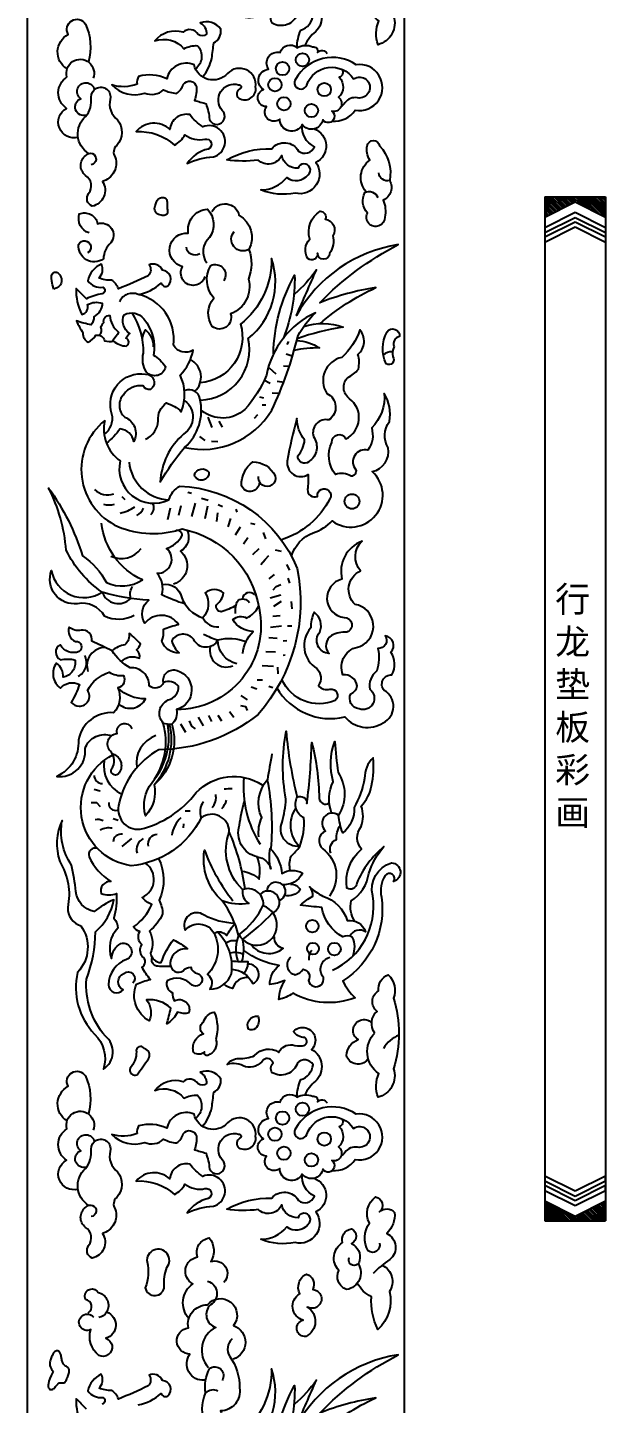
# Model space of a CAD drawing. Extents: x -66030 to 95157, y -13132 to 45879.
# Drawn here: x -63875 to -63185, y 2970 to 4614 of the extents above; entities that cross this region are included whole.
import ezdxf

# ---------------------------------------------------------------- set-up
doc = ezdxf.new("R2010")
doc.units = 0
doc.header["$LTSCALE"] = 100
doc.header["$MEASUREMENT"] = 0
for name, color, linetype in [('3', 11, 'CONTINUOUS'), ('4', 121, 'CONTINUOUS'), ('TEXT', 105, 'CONTINUOUS')]:
    doc.layers.add(name, color=color, linetype=linetype)
doc.styles.add('HZ', font='simhei.ttf')

# ---------------------------------------------------------------- blocks, each defined once
blk = doc.blocks.new('A$C7FF2492D')
at = {"layer": '3'}
for points in [[(415, 2868.5, -0.388276), (417.5, 2894.5, -0.533589), (419.3, 2918.8, -0.347658), (430.9, 2938.1, -0.309284), (437.1, 2910.1, -0.156381), (437.2, 2825.9, -0.436169), (418.7, 2791.8, -0.187189), (419.6, 2820.2, -0.468457), (415, 2868.5)], [(130.9, 2744.6, -0.169496), (100.7, 2743.7, 0.291581), (140, 2734, 0.287445), (162.5, 2737.8, 0.080762), (178.1, 2733.5, 0.166702), (186, 2744.4, -0.643777), (201.8, 2741.5, -0.102594), (199.5, 2725.3, -0.002198), (213.2, 2721.2, -0.065367), (217.4, 2702.4, 1.239035), (232.6, 2713.2, -0.741879), (252.2, 2744, -0.826799), (253.7, 2739, 0.561104), (252.5, 2727.8, 0.638346), (272.5, 2741.2, 0.732291), (238.8, 2757.3, -0.611078), (199, 2767.8, 0.467568), (166.3, 2751.1, 0.182367), (132.7, 2753.8, 0.179276)], [(212, 2678.9, -0.952244), (215.7, 2667.1, 0.18366), (190.7, 2650, -0.089643), (222, 2657.9, 1.077201), (209.5, 2693.5, -0.080539), (193.7, 2708.2, 0.451065), (170, 2690.5, 0.431224), (129.8, 2687.9, -0.204049), (175.5, 2671.9, 0.157008), (188.1, 2684.2, 0.219637)], [(360.9, 2542.4, -0.966601), (346.4, 2542.5, -0.665475), (334.9, 2536.3, -0.347029), (337.2, 2559.5, -0.328455), (349.4, 2592.8, -0.532303), (355.7, 2583.3, -0.556732), (364.7, 2563.6, -0.209716)], [(437.9, 2431, 0.183604), (436.2, 2419.1, -0.876256), (428.4, 2410.5, -0.242198), (429.5, 2448.5, -0.800045), (444.3, 2443, 0.482877)], [(199.3, 2277.5, -0.617801), (216.7, 2281.1, -0.896483)], [(81.1, 1731.9, 0.180234), (103, 1770.2, 0.047179), (79.5, 1756.2, -0.330723), (57.7, 1780, 0.0269), (52.7, 1811.3, -0.195596), (41.3, 1865, 0.192212), (38.5, 1815.9, -0.190029), (48, 1760.9, 0.340878), (63.7, 1739, -0.362655), (59.8, 1683.4, 0.252786), (80, 1609.6, -0.276795), (90.9, 1567.9, 0.505464), (93.1, 1607.2, -0.200786), (70.3, 1675.4, 0.092607)], [(415, 1610.8, -0.388276), (417.5, 1636.8, -0.533589), (419.3, 1661.1, -0.347658), (430.9, 1680.4, -0.309284), (437.1, 1652.4, -0.156381), (437.2, 1568.2, -0.436169), (418.7, 1534.1, -0.187189), (419.6, 1562.5, -0.468457), (415, 1610.8)], [(224.9, 1603.2, -0.413289), (215.4, 1584.2, -0.681021), (211.6, 1588.6, -0.403455), (198.5, 1587.6, -0.425573), (210.4, 1609.9, -0.549522), (210.4, 1623.9, -0.286996), (223, 1636, -0.170441)], [(272.3, 1616.1, -0.28332), (264.1, 1615.5, -0.617004), (275.5, 1631, -0.277735)], [(130.9, 1560.9, -0.002578), (144.5, 1579.9, 0.527854), (139.5, 1592.3, 0.863918), (130, 1588.6, -0.19576), (122.6, 1568.8, 0.649204)], [(130.9, 1490.7, -0.169496), (100.7, 1489.8, 0.291581), (140, 1480.1, 0.287445), (162.5, 1483.9, 0.080762), (178.1, 1479.5, 0.166702), (186, 1490.5, -0.643777), (201.8, 1487.6, -0.102594), (199.5, 1471.4, -0.002198), (213.2, 1467.3, -0.065367), (217.4, 1448.5, 1.239035), (232.6, 1459.3, -0.741879), (252.2, 1490.1, -0.826799), (253.7, 1485.1, 0.561104), (252.5, 1473.9, 0.638346), (272.5, 1487.3, 0.732291), (238.8, 1503.4, -0.611078), (199, 1513.9, 0.467568), (166.3, 1497.2, 0.182367), (132.7, 1499.9, 0.179276)], [(212, 1425, -0.952244), (215.7, 1413.2, 0.18366), (190.7, 1396.1, -0.089643), (222, 1404, 1.077201), (209.5, 1439.6, -0.080539), (193.7, 1454.3, 0.451065), (170, 1436.6, 0.431224), (129.8, 1434, -0.204049), (175.5, 1418, 0.157008), (188.1, 1430.3, 0.219637)], [(166.4, 1330.7, 1.535423), (142.8, 1337.3, -0.160944), (140.6, 1306.6, 0.903703), (163.4, 1308.3, -0.106697)], [(332.7, 1248.3, -0.950306), (329.4, 1267.9, -0.667733), (325.2, 1299.2, -0.420681), (333.4, 1322.9, -0.438455), (340.8, 1304.5, -1.250342), (334.2, 1283.5, -0.588269)]]:
    blk.add_lwpolyline(points, format="xyb", close=True, dxfattribs=at)
for points in [[(321.9, 2788.2, -0.095207), (326.4, 2809.1, 0.300137), (341.1, 2826.9, 0.499686), (322.5, 2829.1, -0.487457), (292.4, 2817.4, -0.37796), (293.3, 2829, 0.539928), (281.8, 2832.7, -0.293369), (260.3, 2824.3, 0.225614), (238.4, 2827.1, -0.261065), (252.5, 2834.2, 0.107532), (271.3, 2837.8, -0.38804), (300.2, 2841.7, -0.325701), (316.5, 2850.5, 0.077115), (328.3, 2849.5, 0.770952), (331.2, 2859.5, -0.264455), (317.7, 2866.8, -1.008825), (339.4, 2845.3, -0.507517), (344, 2807.3, 0.109174), (331.1, 2791)], [(47.2, 2762.8, -0.576239), (48.6, 2804.1, -0.980912), (69.2, 2816.5, -0.178648), (72.7, 2771.2, -0.178648)], [(209.3, 2753.2, 0.103095), (220.2, 2775.3, -0.00764), (222.5, 2794.1, 0.320806), (230.9, 2810.2, 0.348936), (206.3, 2817.9, -0.280608), (213.8, 2804.3, -0.345609), (203.7, 2803.9, 0.500521), (185.8, 2806.6, 0.307123), (152.1, 2796.2, -0.319413), (186.9, 2786.9, -0.142781), (203.1, 2790.6, -0.434194), (200.7, 2762.9, -0.434194)], [(375.6, 2762.4, -0.478452), (372.4, 2752.8, -0.429439), (371.4, 2728.9, -0.836057), (363.4, 2712.3, -1.240697), (352.7, 2702.2, -0.66031), (328.1, 2696.3, -0.805771), (301.4, 2702.9, -0.887111), (285.5, 2717.8, -0.812453), (281.7, 2738.3, -0.711321), (287.9, 2762.5, -0.699164), (301.8, 2782.3, -0.556135), (321.9, 2788.2, -0.240211), (340.6, 2789.2, -0.561308), (346.5, 2782.6, -0.537099), (357.9, 2781.3)], [(60.3, 2681.1, -0.890931), (46.6, 2715.7, -0.537533), (47.1, 2753.2, -1.40334), (78.3, 2751.6)], [(364, 2700.3, 0.258791), (391.5, 2713.6, 1.178987), (392.6, 2767.8, 0.438698), (320.5, 2751, 1.157921), (333.6, 2743.6, -0.618934), (389.5, 2750.9, -1.493563), (394.2, 2728.3, 0.29301), (379.2, 2722.2, -0.097688), (374.6, 2717.8)], [(70.6, 2707.6, -0.992673), (63.7, 2727.2, -1.464513), (79.9, 2738.1, -1.464513)], [(73, 2661.9, -0.500619), (69.2, 2705.8, 0.215498), (75.9, 2728.9, -1.141279), (98.8, 2726.7, 0.314284), (107.6, 2702.1, -0.359396), (106.6, 2671.4, 0.392943), (104.8, 2657.2, -0.421286), (89.4, 2628.3, -0.538725), (77.1, 2598.8, -0.480572), (73, 2614, 0.443159), (69.4, 2635.6, -0.498786), (69.5, 2659.5, -1.465812), (76.1, 2648.4)], [(342.3, 2691.2, -0.668151), (344.3, 2651.2, -0.700475), (319.6, 2614.4, -0.146039), (278.7, 2618.3, 0.225776), (309.6, 2633.1, 0.39258), (335.4, 2636.3, 1.30845), (323.1, 2644.1, -0.362492), (303.6, 2659.4, -0.507825), (275.4, 2653.8, -0.067263), (238, 2654.2, -0.137483), (291.8, 2667.5, -0.531538), (323.8, 2664.7, 0.511985), (342.7, 2669.9, -0.32264), (328.1, 2696.3)], [(404.3, 2616.2, -0.441386), (409, 2654, -0.20472), (405.7, 2671, -0.841889), (420.6, 2670.9, -0.2428), (432.6, 2629.5, -0.469848), (419.5, 2638.7)], [(432.6, 2629.5, -0.4502), (424.8, 2606.2, -0.154289), (426.8, 2585.7, -1.279698), (406.1, 2590.6, -0.317004), (402.9, 2615.2, -0.448485), (418.5, 2609.1)], [(220.4, 2592.1, -0.715437), (252.6, 2588, -0.406465), (264.5, 2547.2, -0.851617), (247, 2568.7)], [(73.5, 2566.8, -0.403526), (61.8, 2589.6, -0.472874), (83.7, 2577.9, -0.751108), (99.4, 2554.9, 0.196426), (90.6, 2535.9, -0.647099), (61, 2553, -1.373078), (71.7, 2542.9)], [(211.9, 2514.8, -1.143959), (185.3, 2526.5, -0.933317), (192, 2566.6, -0.436161), (214.8, 2595.3, -0.36004), (217.4, 2561.4, 0.392295), (214.1, 2531.1)], [(349.4, 2458.7, -0.069197), (416, 2501.6, 0.056127), (349.1, 2483.4, -0.081195), (442.8, 2552.9, 0.230152), (321.2, 2468.3, 0.005027), (345, 2522.8, -0.073975), (318.9, 2493.9)], [(206.7, 2367.1, 0.471677), (263.5, 2440.7, 0.317672), (291.4, 2536.3, -0.236991), (254.4, 2457.9, -0.479965), (206.2, 2387.8, -0.479965)], [(264.5, 2547.2, -0.178127), (263.9, 2511.7, -0.388052), (242.6, 2470.1, -0.743028), (220.7, 2455.1, -0.33736), (222.6, 2488.9, -0.318618), (218.8, 2527.8, -0.777483), (234.4, 2509.8)], [(140.9, 2320.3, 0.270266), (156.2, 2342.3, -0.280509), (166.1, 2363.7, -0.112131), (183.7, 2353.3, 0.214261), (182.3, 2397, 0.145587), (197.9, 2426.8, -0.433001), (174.3, 2432.9, 0.389133), (132.2, 2493.3, 0.14054), (159.6, 2506.8, 0.466844), (167.8, 2503.7, 0.666541), (161.1, 2522.2, 0.427609), (145.2, 2528.7, -0.3697), (144.2, 2515.7, -0.009823), (108.6, 2500, 0.182851), (100.4, 2510.4, -0.109091), (85.4, 2513, 0.333284), (88.1, 2529.6, 0.241351), (72.1, 2509.7, 0.279672), (90, 2502, -0.706497), (89.1, 2494, 0.091545), (70.4, 2488.1, -0.007706), (58.2, 2500.6, 0.134619), (64.9, 2469.4, 0.43936), (71.8, 2481.3, -0.203076), (89.2, 2482.9, -0.285622), (79.2, 2466.8, -0.155802), (76.2, 2457.2, -0.045341), (58.6, 2461.7, 0.053125), (66.2, 2447.5, 0.303921), (72.5, 2436.3, 0.155804), (81.6, 2444.7, -0.409762), (92.1, 2438, 0.115838), (102.8, 2437.7, 0.168494), (117.8, 2431.6, 0.670352), (117.4, 2441.3, -0.058663), (122.1, 2446.6, -0.368182), (115.5, 2469.2, -0.35626), (139, 2464.1, -0.22341), (150.4, 2420.8, -0.10035), (164.9, 2407.2, -0.635192), (142.1, 2400.7, -0.208809), (138.5, 2423.3, 0.144711), (125.1, 2471.5)], [(293.8, 2422.3, -0.124336), (319.1, 2516.4, -0.099748), (305.7, 2441.3)], [(85.6, 2444.7, 0.360284), (87.6, 2454.3, -0.038306), (91.1, 2460, -0.529499), (98.4, 2468.2, 0.2308), (108.8, 2448.4, -0.071653), (101.6, 2438, -0.071653)], [(187.7, 2310.5, 0.320656), (291.7, 2355, 0.052993), (323.1, 2444.3, -0.072587), (343.9, 2471.5, 0.240858), (285.3, 2397, -0.089625), (259.4, 2355.8, -0.36584), (207.9, 2354.5, -0.36584)], [(137.1, 2440.4, -0.068089), (140.8, 2451.1, -0.229498), (150, 2430.8)], [(315.5, 2180.5, -0.245914), (341.4, 2208.4, 0.106907), (363.9, 2222.7, 0.949635), (411.8, 2281.7, 0.402815), (430.9, 2310.2, -0.300451), (432.3, 2341.6, 0.187127), (426, 2375.1, -0.226407), (411.1, 2333.8, -0.229335), (406.7, 2307.4, 0.735616), (392.2, 2283.9, -0.49524), (386.5, 2276.2, 0.238964), (367.8, 2278.2, -0.289435), (363.6, 2316.5, -0.837545), (380.2, 2320.8, 0.55493), (384.8, 2368.8, -0.463505), (382.5, 2394.2, 0.11948), (395.2, 2404.1, 0.131859), (394.7, 2421.8, 0.420982), (396.9, 2451.2, -0.134137), (375.3, 2418.1, 0.524213), (357.5, 2375.1, -0.582954), (360.1, 2343.4, 0.577288), (341.7, 2323.5, -0.417749), (336.1, 2293.5, -0.657964), (322.9, 2300.4, 0.1606), (331, 2319.6, -0.170245), (321.9, 2345.2, 0.02328), (310.2, 2294.3, 0.635776), (335.3, 2278.2, -0.037438), (334.5, 2260.2, 0.545686), (346.2, 2252.1, -1.381037), (361.3, 2249.3, -0.19795), (303.2, 2200.1, -0.218916)], [(330, 2455.1, -0.173472), (376.9, 2454.3, 0.047196), (322.2, 2440.5, 0.047196)], [(321.7, 2438.5, -0.127909), (348.9, 2429.4, 0.051742), (318.5, 2426.5, 0.051742)], [(91.6, 2326.2, 0.305045), (100.8, 2350.4, -0.562723), (141.1, 2398.2, -0.748657), (146.8, 2379.8, -0.343193), (138, 2384.1, 0.270792), (114.9, 2374, 0.428132), (116.1, 2346.9, -0.439923), (127, 2317.5, 0.326243), (110.6, 2332.8, -0.065354), (94.3, 2315.8, -0.065354)], [(188, 2366.3, -0.514028), (186.5, 2326.5, 0.205847), (158.6, 2269.3, -0.046813), (187.7, 2310.5, 0.275284), (206, 2368.9, 0.468655), (188.1, 2378.6)], [(92.2, 2342.6, 0.557117), (107.9, 2216.1, 0.179351), (184.8, 2213.2, -0.312924), (276.6, 2118.4, -0.480819), (177.8, 1997.5, -0.481342)], [(92.2, 2342.6, 0.29801), (110.7, 2294.6, 0.632476), (169, 2248, -0.209285), (181.9, 2264.3, -0.294546), (322.2, 2166.1, -0.23353), (275.4, 1991.5, -0.169869), (157, 1949.4, 0.217548), (109.6, 1885.6, 0.545223), (134.6, 1854.4, 0.169989), (201.6, 1898.1, -0.361304), (280.1, 1907.5, -0.361304)], [(276.7, 2271, -0.945645), (255.5, 2265.5, -0.236834), (269.1, 2293.4, -0.281821), (296, 2276.7, -1.256329), (276, 2276)], [(127.4, 2109.9, -0.239681), (92.1, 2108.8, 0.317304), (59.7, 2123.9, -0.568765), (28.7, 2163.5, 0.541892), (89.2, 2137.7, -0.13182), (46.1, 2187.9, 0.099773), (25.2, 2262.1, -0.081246), (65.7, 2180.9, -0.1276), (94.3, 2149, 0.250619), (137.3, 2152.2, -0.262028), (88.4, 2219.9, -0.262028)], [(188, 2123.6, -0.044673), (160.4, 2134.6, 0.262359), (154.7, 2160.2, 0.716316), (166.2, 2190, 0.193829), (184.6, 2205.2, 0.619734), (176.2, 2210.7)], [(190.4, 2211.9, -0.409622), (182.7, 2186.7, -0.58984), (174.5, 2147.3)], [(297.7, 2023.2, 0.325757), (379.1, 1988.5, 0.377894), (424.9, 1981.7, 0.600981), (426.2, 2020.2, -0.676241), (435.3, 2038.8, 0.271558), (434.1, 2066.1, 0.628209), (427.1, 2085.4, -0.648643), (418.6, 2070.5, -0.129704), (417.3, 2043.5, 0.295227), (409, 2021.6, -0.864002), (396, 1998.3, -0.535922), (386.3, 2016.3, 0.258687), (393.8, 2025.7, 0.402817), (376.8, 2039, -0.493873), (396.9, 2072.6, 0.750072), (391.2, 2123.1, -0.529709), (397.7, 2163.1, -0.396508), (399.6, 2198.5, 0.380521), (375.6, 2153, 0.846643), (378.2, 2107.5, -0.866953), (381.3, 2089.8, 0.155721), (363.3, 2085.8, 0.48217), (360.3, 2064.3, -0.60319), (349, 2089.8, 0.359579), (342.3, 2113.6, 0.113557), (338.4, 2094.9, 0.465399), (345.5, 2046.5, -0.372319), (347.4, 2026, 0.319353), (361.3, 2021.9, -0.763825), (367.6, 2008.3, -0.412649), (303.9, 2033.3, -0.412649)], [(210.3, 2087.6, 0.0556), (227.5, 2080.6, -0.631916), (198.5, 2081.2, 0.535201), (172.2, 2079.6, 0.129932), (181, 2065, -0.324906), (160.6, 2079, 0.122642), (162.3, 2093.6, -0.033632), (180.4, 2099.1, 0.501329), (140.1, 2100.6, -0.388233), (144.9, 2128.1, -0.062573), (89.2, 2137.7, -0.062573)], [(161.1, 2146.8, -0.401803), (183.9, 2132, 0.233999), (209.3, 2107)], [(249, 2121.6, -0.063596), (231.5, 2114.3, -0.524231), (225.7, 2122.7, 0.19619), (234.2, 2137, 0.331065), (212.1, 2137, -0.348354), (209.3, 2107)], [(257.1, 2064.2, -0.170505), (269.5, 2090.8, -0.265076), (245.3, 2104.9, -0.317344), (262.1, 2106.7, 0.144893), (276.1, 2120.8)], [(248.6, 2112.3, -0.179414), (251.6, 2127.8, -0.457982), (264.9, 2124.9, -0.457982)], [(162.5, 2029.7, -0.599829), (178.7, 2044, -0.764902), (177.8, 1997.5, -0.290165), (172.2, 1979.9, -0.296526), (151.3, 1907.6, -0.242049), (141.1, 1870.4, -0.246097), (149, 1910.3, 0.235263), (162.1, 1981.3, -0.515691), (168.2, 2008.8, 0.354096), (180.5, 2025.4, 0.307489), (162.5, 2029.7, -0.520199), (145.3, 2025.9, 0.440285), (122.7, 2047.2, -0.116043), (101.1, 2067.6, 0.011373), (76.8, 2078.9, 0.516599), (63.9, 2092.3, -0.257402), (49.9, 2095.9, 0.436561), (57.5, 2078.8, -0.778523), (61.6, 2066.7, -0.38118), (39, 2074.8, 0.611301), (39.3, 2056.9, -0.120794), (56.8, 2056.5, -0.419019), (42.5, 2036.1, 0.259833), (34.6, 2052.8, 0.424477), (39.5, 2022.9, -0.354463), (62, 2027.4, -0.066104), (52, 2006, 0.182212), (61.5, 2001.3, 0.628957), (71.6, 2020.3, -0.196927), (97.6, 2041.9, 0.149149), (114.6, 2038, -0.480956), (108, 2023.2, -0.295567), (102.9, 1993.6, 0.385347), (60.7, 1960.7, -0.313994), (34.9, 1917.5, 0.485641), (68.8, 1950.9, -0.422751), (100.8, 1965.9)], [(112.2, 2054.9, -0.319337), (133.8, 2058.6, 0.280433), (130.1, 2068.8, 0.131136), (134.9, 2075.7, 0.05263), (121.5, 2088.3, -0.245389), (116.3, 2074.9, 0.139158), (101.1, 2067.6)], [(250.1, 2052.2, -0.369577), (227.5, 2080.6, -0.16163), (261, 2078.6, -0.16163)], [(109, 2004.1, 0.492515), (141.1, 2010.1, -0.197347), (108, 2023.2)], [(102.1, 1944.3, -0.536774), (108.3, 1920.2, -0.797919), (100.2, 1926.4, 0.379562), (99, 1947.5, -0.631663), (107, 1968.6, -0.998247), (124.7, 1974.4, -0.998247)], [(325.1, 1833.8, -0.563677), (304.1, 1863, 0.051915), (308.7, 1890.3, -0.093232), (308.9, 1971.5, 0.042195), (322.2, 1892.8)], [(313.8, 1805, -0.142884), (314.9, 1822.2, 0.042957), (325.1, 1833.8, 0.117578), (330.2, 1868, -0.418834), (322.2, 1892.8, -0.57719), (333.8, 1885.3, 0.025263), (339.5, 1958.2, -0.055118), (348.5, 1891.3, 0.580604), (360.4, 1885.8)], [(363.2, 1874.1, -0.212214), (365.2, 1911, -0.158439), (366.9, 1959.1, 0.008202), (370.9, 1922.2, -0.29857), (371.5, 1871.2)], [(256.8, 1782.3, -0.29422), (241, 1851.5, 0.611579), (207.5, 1868.1, -0.259655), (123.8, 1810.7, -0.728177), (102, 1943.3, -0.758336)], [(390.7, 1744.9, -0.198811), (386.7, 1768.7, 0.212757), (407.7, 1801.5, -0.104793), (425.7, 1833.6, 0.118766), (393.2, 1790, -0.584109), (381.5, 1783.9, -0.264938), (399, 1830.4, -0.362732), (398.5, 1857.5, 0.188323), (398.6, 1882.1, 0.137676), (411, 1906.3, 0.078011), (412.9, 1939.8, 0.208407), (402.7, 1915, -0.071776), (390.2, 1880.2, -0.242676), (376.5, 1850, -0.068253), (371.5, 1871.2, 0.963758), (356, 1852.2, 0.555505), (352.6, 1831, -0.422382), (360.6, 1774.6, -0.422382)], [(276.3, 1845.4, -0.134904), (279.8, 1868.4, -0.295117), (286.4, 1913.4, -0.068929), (290.6, 1831.2)], [(274.5, 1821.3, -0.448355), (253.4, 1859.2, -0.054062), (259.1, 1887.4, -0.054062)], [(362.5, 1825.6, -0.408931), (368.9, 1842.3, -0.144611), (373.4, 1859, -0.144611)], [(83.7, 1831.3, 0.650123), (73.5, 1821.6, 0.14745), (99.6, 1792, 0.527575), (87.9, 1777.4, 0.174073), (106.4, 1777.6, -0.069321), (103.1, 1748.1, -0.214082), (107.7, 1736, 0.289206), (100.3, 1700, -0.255748), (111.6, 1717.9, -0.9368), (118.2, 1698.7, 0.313594), (96.8, 1668.5, 0.696336), (114.1, 1662.4, -0.628315), (115.1, 1682.1, -0.981186), (125.6, 1670.4, -0.981186)], [(232.4, 1768.9, -0.252118), (211.3, 1829.3, 0.077598), (245.4, 1768.8)], [(256.2, 1804.4, -0.144037), (276.8, 1794.8, 0.129301), (274.5, 1821.3, -0.314969), (290.7, 1806.9, -0.114285), (290, 1831.5, -0.172756), (303.9, 1801.4, -0.283452), (328.6, 1802, -0.321862), (303.7, 1788.3)], [(156.5, 1819.3, -0.232108), (157.2, 1769.6, -0.110995), (161.4, 1753.2, -0.104193), (145.8, 1732.6, -0.226266), (146.8, 1706.4, 0.370782), (159.8, 1695.1, -0.0863), (174.4, 1722.4, -0.055036), (191, 1711.4, 0.45558), (170.4, 1692.7, 0.545516), (186, 1685, -0.268207), (194.9, 1689.5, 0.29269), (203.1, 1682.1, -1.13812), (196.6, 1668.1, 0.356226), (166.7, 1673.1, 0.394748), (173.1, 1659, 0.1851), (175.7, 1649.3, -0.691493), (192.7, 1635.1, -0.182305), (179.3, 1636, -0.123905), (166.6, 1621.7, 0.003467), (171.2, 1640.7, 0.21726), (142.3, 1650.5, -0.262132), (145.5, 1625.4, -0.376754), (130, 1669.2, -0.06617), (146.8, 1674.8, -0.044163), (136.6, 1689.3, 0.597079), (136.8, 1702.3, -0.292069), (136.6, 1716.5, -0.347856), (134, 1732.2, -0.173831), (126.6, 1737.7, 0.148774), (148.4, 1764.6, -0.153494), (137.1, 1773, 0.586017), (140.9, 1813.7)], [(364.3, 1685.9, 0.337576), (412.3, 1774.9, -0.391953), (434.7, 1814.3, -0.835109), (437.3, 1791.9, 0.974141), (427.3, 1799.3, 0.209412), (422.9, 1773.3, -0.291828), (376.6, 1673.1, 0.086237), (391.2, 1652.9, -0.222196), (316.8, 1658.4, -0.103866), (300.2, 1651, -0.12046), (307.3, 1673.6, -0.063925), (289.5, 1668.8, -0.245942), (300.7, 1691.5, -0.121763), (258.3, 1709.5, -0.110364)], [(282, 1764.3, 0.523341), (256.8, 1782.3, 0.291593), (264.4, 1765.6, -0.133523), (232.4, 1768.9, -0.133523)], [(314.2, 1788.7, -0.309368), (325.7, 1781.8, -0.278718), (307.3, 1775.3, -0.278718)], [(388.8, 1703.3, 0.203989), (388.4, 1725.2, 0.253047), (376.5, 1725.8, -0.23296), (351.6, 1760.9, -0.010232), (326.1, 1763.7, -0.069783), (340.8, 1774.3, 0.247102), (336.7, 1785.5, 0.060248), (352.8, 1774.6, -0.242376), (382, 1745.2, -0.361356), (403.9, 1731.8, 0.429957), (384.9, 1726.8)], [(222.9, 1730.1, -0.406962), (237.5, 1727.4, -0.011347), (247.6, 1741.9, -0.111583), (210.9, 1751.6, 0.778651), (188.4, 1733.8, -0.532054), (222.9, 1730.1, -0.31942), (214.9, 1680.9, -0.426921), (217.8, 1663.3, 0.31943), (243.5, 1681.7, 0.246818), (226.6, 1731.7)], [(266.8, 1716.8, 0.422792), (305.4, 1711.9, -0.394912), (295.2, 1726, -0.394912)], [(170.8, 1690.4, -0.039747), (154, 1690.8, -0.400415), (148.7, 1701.2, -0.400415)], [(243.8, 1697, 0.030826), (263.3, 1696.4, -0.15731), (258.5, 1681.9, -0.15731)], [(314.2, 1701.4, 0.626364), (319.6, 1680.6, 0.21075), (329.3, 1687.1, -0.541243), (335.7, 1673.7, 1.029653), (353.5, 1677.4, -0.54556), (361, 1701.4, -0.54556)], [(264, 1677.3, 0.345315), (244.9, 1664, -0.143805), (234.8, 1669.3, -0.143805)], [(244.1, 1687.1, -0.269969), (269.2, 1669.9, 0.84713), (263.3, 1693)], [(321.9, 1534.3, -0.095207), (326.4, 1555.2, 0.300137), (341.1, 1573, 0.499686), (322.5, 1575.2, -0.487457), (292.4, 1563.5, -0.37796), (293.3, 1575.1, 0.539928), (281.8, 1578.8, -0.293369), (260.3, 1570.4, 0.225614), (238.4, 1573.2, -0.261065), (252.5, 1580.3, 0.107532), (271.3, 1583.9, -0.38804), (300.2, 1587.8, -0.325701), (316.5, 1596.6, 0.077115), (328.3, 1595.6, 0.770952), (331.2, 1605.6, -0.264455), (317.7, 1612.9, -1.008825), (339.4, 1591.4, -0.507517), (344, 1553.4, 0.109174), (331.1, 1537.1)], [(406.2, 1579.2, -0.606291), (380.9, 1584, -0.299899), (394.9, 1603, -1.107209), (411.1, 1623.2, -1.107209)], [(47.2, 1505.9, -0.576239), (48.6, 1547.2, -0.980912), (69.2, 1559.6, -0.178648), (72.7, 1514.3, -0.178648)], [(209.3, 1499.3, 0.103095), (220.2, 1521.4, -0.00764), (222.5, 1540.2, 0.320806), (230.9, 1556.3, 0.348936), (206.3, 1564, -0.280608), (213.8, 1550.4, -0.345609), (203.7, 1550, 0.500521), (185.8, 1552.7, 0.307123), (152.1, 1542.3, -0.319413), (186.9, 1533, -0.142781), (203.1, 1536.7, -0.434194), (200.7, 1509, -0.434194)], [(375.6, 1508.5, -0.478452), (372.4, 1498.9, -0.429439), (371.4, 1475, -0.836057), (363.4, 1458.4, -1.240697), (352.7, 1448.3, -0.66031), (328.1, 1442.4, -0.805771), (301.4, 1449, -0.887111), (285.5, 1463.9, -0.812453), (281.7, 1484.4, -0.711321), (287.9, 1508.6, -0.699164), (301.8, 1528.4, -0.556135), (321.9, 1534.3, -0.240211), (340.6, 1535.3, -0.561308), (346.5, 1528.7, -0.537099), (357.9, 1527.4)], [(60.3, 1424.3, -0.890931), (46.6, 1458.8, -0.537533), (47.1, 1496.4, -1.40334), (78.3, 1494.7)], [(364, 1446.4, 0.258791), (391.5, 1459.7, 1.178987), (392.6, 1513.9, 0.438698), (320.5, 1497.1, 1.157921), (333.6, 1489.7, -0.618934), (389.5, 1497, -1.493563), (394.2, 1474.4, 0.29301), (379.2, 1468.3, -0.097688), (374.6, 1463.9)], [(70.6, 1450.8, -0.992673), (63.7, 1470.3, -1.464513), (79.9, 1481.2, -1.464513)], [(73, 1405, -0.500619), (69.2, 1449, 0.215498), (75.9, 1472, -1.141279), (98.8, 1469.8, 0.314284), (107.6, 1445.2, -0.359396), (106.6, 1414.5, 0.392943), (104.8, 1400.3, -0.421286), (89.4, 1371.4, -0.538725), (77.1, 1341.9, -0.480572), (73, 1357.1, 0.443159), (69.4, 1378.7, -0.498786), (69.5, 1402.7, -1.465812), (76.1, 1391.5)], [(342.3, 1437.3, -0.668151), (344.3, 1397.3, -0.700475), (319.6, 1360.5, -0.146039), (278.7, 1364.4, 0.225776), (309.6, 1379.2, 0.39258), (335.4, 1382.4, 1.30845), (323.1, 1390.2, -0.362492), (303.6, 1405.5, -0.507825), (275.4, 1399.9, -0.067263), (238, 1400.3, -0.137483), (291.8, 1413.6, -0.531538), (323.8, 1410.8, 0.511985), (342.7, 1416, -0.32264), (328.1, 1442.4)], [(420.4, 1359.7, -0.707924), (407, 1350.5, -0.282431), (408.4, 1383.8, -0.37427), (415.7, 1415, -0.623152), (420.5, 1397.2, -0.431647), (438.5, 1396.4, -0.233659), (429.1, 1371.5, -0.547413), (432.7, 1340.1, 0.054088), (412.8, 1323.5)], [(192.7, 1269.9, -0.445682), (197.3, 1311.2, -0.711997), (203.2, 1343.3, -0.483613), (217.1, 1366, -0.311941), (218.9, 1337.8, -0.784795), (234.4, 1312.7, -0.784795)], [(395, 1335.4, -0.536691), (381.2, 1304.4, -0.451413), (371.9, 1327.2, -0.482177), (376.4, 1360.4, -0.462019), (386.9, 1376.9, -0.650976), (387, 1359.3, -0.347935), (396.7, 1339.1, -1.18724), (384.2, 1342.6)], [(423.8, 1333.6, -0.445218), (432.5, 1301.9, -0.274077), (418.4, 1256.7, -0.127874), (410.8, 1295.7, -0.170217), (394.1, 1312.2)], [(72.6, 1276.7, 0.689183), (69.3, 1292.5, -0.965157), (84.2, 1301, -0.513443), (94.4, 1277.3, -0.230902), (85.1, 1270.9)], [(215.1, 1314.3, -0.670946), (218.5, 1286.2, 0.573803), (225, 1259.1, 0.500975), (216, 1211.4)], [(211.6, 1196, -0.646462), (194, 1227.3, -0.935022), (192.1, 1258.6, -0.470885), (214.8, 1286.1, -0.997537), (246, 1261.3, -0.7212), (245.6, 1221.3)], [(94.8, 1277.5, -0.718773), (93.5, 1246.2, -1.073907), (85, 1225.7, -0.310236), (75.6, 1256.6, -2.129515), (78.9, 1271.2)], [(244.4, 1245.5, 0.356158), (241.5, 1224.5, -0.155709), (253.4, 1186.8, -0.45695), (230.6, 1159.4, -0.741875), (212.8, 1143.1, -0.218519), (212.8, 1180.7, -0.160013), (217.3, 1209.8, -0.849113), (232.4, 1195.8, -0.849113)], [(349.4, 1132.2, -0.069197), (416, 1175, 0.056127), (349.1, 1156.8, -0.081195), (442.8, 1226.4, 0.230152), (321.2, 1141.8, 0.005027), (345, 1196.3, -0.073975), (318.9, 1167.4)], [(132.2, 1166.8, 0.14054), (159.6, 1180.2, 0.466844), (167.8, 1177.2, 0.666541), (161.1, 1195.7, 0.427609), (145.2, 1202.1, -0.3697), (144.2, 1189.2, -0.009823), (108.6, 1173.4, 0.182851), (100.4, 1183.9, -0.109091), (85.4, 1186.5, 0.333284), (88.1, 1203.1, 0.241351), (72.1, 1183.2, 0.279672), (90, 1175.5, -0.706497), (89.1, 1167.4, 0.091545)], [(70.4, 1161.6, -0.007706), (58.2, 1174, 0.134619), (64.9, 1142.8, 0.43936)], [(206.7, 1040.6, 0.471677), (263.5, 1114.2, 0.317672), (291.4, 1209.8, -0.236991), (254.4, 1131.4, -0.479965), (206.2, 1061.2, -0.479965)], [(293.8, 1095.8, -0.124336), (319.1, 1189.9, -0.099748), (305.7, 1114.8)]]:
    blk.add_lwpolyline(points, format="xyb", dxfattribs=at)
for points in [[(151.8, 2596), (152.5, 2599.2), (153.2, 2601.8), (154, 2603.9), (154.9, 2605.5), (155.8, 2606.8), (156.8, 2607.7), (157.8, 2608.4), (158.8, 2608.8), (159.9, 2609.1), (160.9, 2609.3), (162, 2609.3), (163, 2609.1), (163.9, 2608.8), (164.7, 2608.4), (165.4, 2607.7), (166, 2607), (166.3, 2606.1), (166.6, 2605), (166.7, 2603.9), (166.8, 2602.7), (166.8, 2601.4), (166.8, 2600.2), (166.8, 2598.9), (166.8, 2597.7), (166.9, 2596.6), (167, 2595.6), (167.1, 2594.6), (167.3, 2593.7), (167.4, 2592.8), (167.4, 2592), (167.4, 2591.3), (167.2, 2590.6), (166.9, 2589.9), (166.5, 2589.3), (166, 2588.8), (165.3, 2588.3), (164.4, 2588), (163.4, 2587.8), (162.3, 2587.7), (161, 2587.7), (159.5, 2587.9), (158, 2588.3), (156.4, 2588.9), (155, 2589.8), (153.7, 2590.9), (152.7, 2592.3), (152, 2594), (151.8, 2596)], [(31.4, 2499.6), (29.8, 2505), (28.9, 2509.4), (28.5, 2512.9), (28.7, 2515.5), (29.3, 2517.4), (30.1, 2518.7), (31.2, 2519.5), (32.3, 2519.9), (33.4, 2520), (34.5, 2519.8), (35.6, 2519.4), (36.6, 2518.7), (37.5, 2517.8), (38.4, 2516.7), (39.2, 2515.4), (39.8, 2513.9), (40.4, 2512.3), (40.7, 2510.5), (40.7, 2508.6), (40.3, 2506.8), (39.2, 2504.9), (37.5, 2503), (34.9, 2501.2), (31.4, 2499.6)], [(310.3, 2433.6), (312, 2437.2)], [(308.9, 2422.5), (316, 2420.1)], [(297, 2398.2), (288.9, 2405.3)], [(305.8, 2407.9), (313, 2407.7)], [(289.9, 2387.1), (282.4, 2391.1)], [(298.3, 2389.7), (306.6, 2388.4)], [(277, 2371.1), (281.9, 2369.8)], [(292.1, 2376), (301.7, 2375.3)], [(280.1, 2361.4), (284.6, 2361.4)], [(220.4, 2334.4), (215.9, 2346.8)], [(232.8, 2334.8), (228.8, 2341.9)], [(271.3, 2345.4), (275.3, 2349.9)], [(205.3, 2323.7), (212, 2318.8)], [(219.9, 2318), (227.4, 2317.5)], [(191.6, 2257.2), (195.8, 2255.9)], [(116.8, 2247.8), (113, 2251.6)], [(167.7, 2224.6), (170.7, 2238.6)], [(180.7, 2229.6), (183.7, 2241.1)], [(196.2, 2228.1), (200.7, 2244.1)], [(208, 2249.9), (215.7, 2247.5)], [(212.2, 2225.6), (215.2, 2240.6)], [(227.8, 2242.3), (233.1, 2239.8)], [(248.7, 2237), (250.1, 2233.2)], [(226.3, 2222.1), (227.3, 2232.6)], [(239.8, 2215.6), (242.8, 2225.6)], [(266.2, 2220), (271.4, 2218.9)], [(248.3, 2206.1), (254.3, 2215.6)], [(257.8, 2195.5), (263.3, 2203)], [(281.5, 2208.8), (284.3, 2201.5)], [(269.3, 2182.5), (276.8, 2190)], [(295.8, 2188.2), (303.1, 2186.5)], [(278.8, 2170.5), (283.8, 2176.5), (288.3, 2181.5)], [(309.3, 2170.5), (312.8, 2163.8)], [(288.8, 2153.4), (294.9, 2158.9)], [(313.2, 2148.2), (311.4, 2154.4)], [(123.3, 2130.1), (122.9, 2132.4), (122.7, 2134.2), (122.6, 2135.7), (122.7, 2137.1), (123, 2138.5), (123.5, 2140), (124.3, 2141.9), (125.4, 2144.3)], [(293.4, 2140.4), (296.9, 2144.4), (302.4, 2146.9)], [(289.9, 2130.9), (302.4, 2134.4)], [(294.4, 2120.9), (303.4, 2126.9)], [(316.3, 2117.8), (315.3, 2126.6)], [(292.9, 2108.8), (301.9, 2109.8)], [(290.4, 2095.8), (303.4, 2097.3)], [(310.7, 2097.6), (315.6, 2097.3)], [(288.3, 2083.3), (298.4, 2082.8)], [(305.2, 2079.5), (309.7, 2079.9)], [(284.8, 2066.7), (296.4, 2066.2)], [(305.2, 2062.4), (307.6, 2062.8)], [(280.3, 2050.2), (293.9, 2049.2)], [(299.6, 2040.1), (298.9, 2048.1)], [(267.3, 2024.6), (273.8, 2022.1)], [(274.3, 2032.7), (280.8, 2032.7)], [(288.4, 2025.5), (293, 2023.7)], [(254.8, 2014.1), (262.3, 2009.1)], [(216.2, 1990.1), (219.7, 1983)], [(227.3, 1990.6), (231.8, 1984)], [(241.3, 1995.1), (246.3, 1988.1)], [(254.3, 2002.1), (260.3, 2001.1), (262.3, 1996.1)], [(162.1, 1981.3), (167.3, 1980.5), (172.2, 1979.9)], [(182.7, 1980.5), (188.7, 1970.5)], [(193.2, 1984), (195.7, 1977.5), (200.2, 1974.5)], [(203.7, 1988.1), (209.7, 1978)], [(79.5, 1902.1), (86.2, 1900.4), (86.2, 1900.4)], [(76.2, 1886.4), (82.3, 1886.4), (86.8, 1881.4)], [(188.5, 1876.4), (194.1, 1876.4)], [(102.4, 1867.4), (108.4, 1865.4)], [(186.3, 1856.2), (186.8, 1860.7), (186.8, 1860.7)], [(113.1, 1833.9), (124.8, 1843.4)], [(30.6, 1206.3), (28.3, 1201.8), (26.7, 1198), (25.6, 1194.8), (24.9, 1192.2), (24.7, 1190.1), (24.8, 1188.4), (25.2, 1187.1), (25.7, 1186.2), (26.3, 1185.5), (27.1, 1185.1), (27.9, 1184.9), (28.7, 1184.9), (29.5, 1185.1), (30.4, 1185.5), (31.3, 1186), (32.1, 1186.7), (32.9, 1187.5), (33.6, 1188.4), (34.4, 1189.3), (35.1, 1190.2), (35.8, 1191.1), (36.5, 1191.8), (37.2, 1192.4), (37.9, 1192.8), (38.7, 1193.1), (39.5, 1193.1), (40.3, 1193), (41.1, 1192.9), (41.9, 1192.8), (42.6, 1192.8), (43.4, 1192.9), (44.1, 1193.2), (44.8, 1193.7), (45.4, 1194.5), (46, 1195.5), (46.5, 1196.6), (47, 1197.8), (47.5, 1199.1), (48, 1200.4), (48.4, 1201.7), (48.8, 1202.9), (49.2, 1204.1), (49.6, 1205.1), (49.8, 1206.2), (49.9, 1207.1), (49.9, 1208), (49.8, 1208.9), (49.4, 1209.7), (48.9, 1210.4), (48.2, 1211.1), (47.4, 1211.7), (46.5, 1212.4), (45.6, 1213), (44.7, 1213.7), (43.8, 1214.4), (43.1, 1215.2), (42.5, 1216), (42, 1216.9), (41.6, 1217.9), (41.3, 1218.9), (41, 1220), (40.8, 1221.1), (40.6, 1222.2), (40.4, 1223.3), (40.2, 1224.5), (40, 1225.6), (39.8, 1226.6), (39.5, 1227.6), (39.1, 1228.5), (38.7, 1229.3), (38.2, 1230), (37.6, 1230.5), (36.9, 1230.8), (36.2, 1231), (35.4, 1231.1), (34.6, 1231), (33.8, 1230.7), (33, 1230.4), (32.3, 1229.9), (31.6, 1229.3), (31, 1228.7), (30.5, 1227.9), (30.1, 1227.1), (29.7, 1226.1), (29.3, 1225.1), (28.8, 1224), (28.4, 1222.9), (27.9, 1221.7), (27.4, 1220.4), (27, 1219), (26.6, 1217.5), (26.5, 1215.8), (26.8, 1213.8), (27.5, 1211.6), (28.7, 1209.2), (30.6, 1206.3)]]:
    blk.add_lwpolyline(points, dxfattribs=at)
for centre, radius in [((328.4, 2773.7), 7.98), ((304.6, 2763.2), 7.98), ((295.6, 2743.9), 7.98), ((354.5, 2738.1), 7.98), ((306.3, 2721.2), 7.98), ((339.1, 2713.1), 7.98), ((387.6, 2246), 8.87), ((340.2, 1738.5), 7.49), ((341, 1711.7), 7.14), ((366.6, 1711.2), 7.49), ((304.6, 1509.3), 7.98), ((328.4, 1519.8), 7.98), ((295.6, 1490), 7.98), ((354.5, 1484.2), 7.98), ((306.3, 1467.3), 7.98), ((339.1, 1459.2), 7.98)]:
    blk.add_circle(centre, radius, dxfattribs=at)
for centre, radius, start, end in [((200, 2551.6), 10.8, 188.8805, 301.5381), ((125.4, 2477.7), 17, 66.2576, 156.3646), ((435.1, 2410.2), 14.7, 86.6194, 133.4239), ((184, 2394.7), 23.3, 312.8098, 63.2484), ((170.9, 2297.9), 49.9, 185.6816, 267.8281), ((95.7, 2275.4), 21.6, 224.0054, 290.1014), ((97.5, 2266.5), 24.7, 254.0993, 285.4833), ((102.6, 2274.9), 43.5, 280.5603, 305.8665), ((121.8, 2245), 18.1, 298.9474, 337.826), ((140.9, 2238.3), 10.1, 310.2663, 35.284), ((112.3, 2206.8), 28.9, 243.967, 324.0807), ((108.6, 2144.7), 20.7, 199.8228, 315.0795), ((265.1, 2128.9), 8.39, 41.161, 175.0556), ((226.5, 2115.2), 19, 205.5752, 276.2809), ((237.5, 2067.9), 19.8, 166.5278, 292.4574), ((52.3, 2053.4), 18.1, 296.2549, 27.7597), ((92.6, 2049.9), 21.6, 88.4236, 199.4365), ((92.2, 1961.2), 79.8, 317.7669, 13.7397), ((86.2, 1964.6), 82.7, 324.1436, 11.0467), ((164.9, 1933.3), 34.9, 109.4547, 188.8147), ((2181.3, 1594.4), 1921.5, 169.4977, 170.443), ((128.8, 1930.2), 37.7, 169.8202, 244.3775), ((89, 1918.6), 9.49, 179.1188, 273.0041), ((382.5, 1904.1), 124.5, 174.4665, 212.9364), ((207.7, 1892.4), 17.5, 316.3989, 11.7319), ((241.9, 1864.4), 38.3, 86.2389, 100.4988), ((105.1, 1885), 8.09, 171.4902, 288.2695), ((225.6, 1875.2), 19.5, 142.783, 202.2354), ((215.3, 1895), 23.1, 316.5325, 345.3929), ((349.3, 1859.5), 35.3, 144.3422, 226.716), ((83.5, 1851.7), 14.4, 61.2881, 101.5331), ((206.6, 1842.3), 34.7, 132.1383, 172.0361), ((96.7, 1837.3), 18.7, 76.2026, 121.5251), ((111.9, 1838.9), 9.65, 81.3514, 177.1617), ((146, 1829.7), 15.7, 120.0276, 194.9929), ((154.8, 1836.9), 11, 88.8725, 194.1053), ((-0.9, 1747.3), 263.3, 7.8674, 23.3066), ((287.4, 1767), 13.6, 292.8436, 136.8316), ((297, 1779.8), 11.2, 288.8434, 176.3265), ((147.7, 1703.5), 107, 13.2204, 37.7117), ((196.6, 1804.2), 94.2, 305.9293, 334.9176), ((273.9, 1739.9), 24.1, 207.0722, 71.3632), ((85.3, 1953.8), 287.7, 306.5644, 316.1351), ((295.7, 1711), 46.8, 157.4482, 198.0248), ((246.8, 1702.6), 18.6, 80.2165, 122.0219), ((213.5, 1710.6), 44.9, 341.4073, 16.2355), ((247.9, 1685.1), 22.1, 62.7806, 105.5074), ((348.3, 1700.7), 12.4, 134.0914, 193.0097), ((457.5, 1573.5), 37.4, 111.5428, 149.3394), ((221.8, 1171.3), 13.1, 64.1777, 133.4859)]:
    blk.add_arc(centre, radius, start, end, dxfattribs=at)
at = {"layer": '4'}
blk.add_lwpolyline([(0, 0), (0, 3830.5), (450, 3830.5), (450, 0)], close=True, dxfattribs=at)

msp = doc.modelspace()

# ---------------------------------------------------------------- linework, layer by layer
at = {"layer": '4'}
for p, q in [((-63257.3, 4412), (-63257.3, 3188.5)), ((-63257.3, 4412), (-63184.8, 4412)), ((-63257.3, 4412), (-63257.3, 4388)), ((-63241.5, 4396), (-63257.3, 4411.8)), ((-63243.4, 4395), (-63257.3, 4409)), ((-63257.3, 4388), (-63221.1, 4406.2)), ((-63245.2, 4394.1), (-63257.3, 4406.1)), ((-63239.6, 4396.9), (-63254.7, 4412)), ((-63237.7, 4397.8), (-63251.9, 4412)), ((-63235.8, 4398.8), (-63249.1, 4412)), ((-63233.9, 4399.7), (-63246.2, 4412)), ((-63232.1, 4400.7), (-63243.4, 4412)), ((-63230.2, 4401.6), (-63240.6, 4412)), ((-63228.3, 4402.6), (-63237.8, 4412)), ((-63226.4, 4403.5), (-63234.9, 4412)), ((-63224.5, 4404.4), (-63232.1, 4412)), ((-63222.6, 4405.4), (-63229.3, 4412)), ((-63220.1, 4405.7), (-63226.5, 4412)), ((-63214.4, 4402.9), (-63223.6, 4412)), ((-63221.1, 4406.2), (-63184.8, 4388)), ((-63208.8, 4400), (-63220.8, 4412)), ((-63203.1, 4397.2), (-63218, 4412)), ((-63197.5, 4394.4), (-63215.1, 4412)), ((-63191.8, 4391.5), (-63212.3, 4412)), ((-63186.1, 4388.7), (-63209.5, 4412)), ((-63184.8, 4390.2), (-63206.7, 4412)), ((-63184.8, 4393), (-63203.8, 4412)), ((-63184.8, 4395.9), (-63201, 4412)), ((-63184.8, 4398.7), (-63198.2, 4412)), ((-63184.8, 4401.5), (-63195.3, 4412)), ((-63184.8, 4404.3), (-63192.5, 4412)), ((-63184.8, 4407.2), (-63189.7, 4412)), ((-63184.8, 4410), (-63186.9, 4412)), ((-63184.8, 4412), (-63184.8, 3188.5)), ((-63184.8, 4412), (-63184.8, 4388)), ((-63247.1, 4393.1), (-63257.3, 4403.3)), ((-63249, 4392.2), (-63257.3, 4400.5)), ((-63250.9, 4391.2), (-63257.3, 4397.6)), ((-63252.8, 4390.3), (-63257.3, 4394.8)), ((-63257.3, 4375.6), (-63221.1, 4393.7)), ((-63254.7, 4389.4), (-63257.3, 4392)), ((-63221.1, 4393.7), (-63184.8, 4375.6)), ((-63256.6, 4388.4), (-63257.3, 4389.2)), ((-63257.3, 4369.4), (-63221.1, 4387.5)), ((-63257.3, 4364.3), (-63221.1, 4382.4)), ((-63257.3, 4358), (-63221.1, 4376.2)), ((-63257.3, 4375.6), (-63257.3, 4369.4)), ((-63221.1, 4387.5), (-63184.8, 4369.4)), ((-63221.1, 4382.4), (-63184.8, 4364.3)), ((-63221.1, 4376.2), (-63184.8, 4358)), ((-63184.8, 4375.6), (-63184.8, 4369.4)), ((-63257.3, 4364.3), (-63257.3, 4358)), ((-63184.8, 4364.3), (-63184.8, 4358)), ((-63257.3, 3242.5), (-63221.1, 3224.3)), ((-63221.1, 3224.3), (-63184.8, 3242.5)), ((-63184.8, 3236.2), (-63184.8, 3242.5)), ((-63257.3, 3236.2), (-63221.1, 3218.1)), ((-63257.3, 3231.1), (-63221.1, 3213)), ((-63257.3, 3224.9), (-63221.1, 3206.8)), ((-63221.1, 3218.1), (-63184.8, 3236.2)), ((-63221.1, 3213), (-63184.8, 3231.1)), ((-63221.1, 3206.8), (-63184.8, 3224.9)), ((-63184.8, 3224.9), (-63184.8, 3231.1)), ((-63257.3, 3212.5), (-63221.1, 3194.3)), ((-63236, 3188.5), (-63257.3, 3209.7)), ((-63238.9, 3188.5), (-63257.3, 3206.9)), ((-63233.2, 3188.5), (-63257.1, 3212.4)), ((-63230.4, 3188.5), (-63251.5, 3209.5)), ((-63227.6, 3188.5), (-63245.8, 3206.7)), ((-63221.1, 3194.3), (-63184.8, 3212.5)), ((-63184.8, 3193.8), (-63197.3, 3206.2)), ((-63184.8, 3196.6), (-63195.4, 3207.2)), ((-63184.8, 3199.4), (-63193.5, 3208.1)), ((-63184.8, 3202.3), (-63191.6, 3209.1)), ((-63184.8, 3205.1), (-63189.7, 3210)), ((-63184.8, 3207.9), (-63187.8, 3211)), ((-63184.8, 3210.8), (-63185.9, 3211.9)), ((-63184.8, 3188.5), (-63184.8, 3212.5)), ((-63241.7, 3188.5), (-63257.3, 3204.1)), ((-63244.5, 3188.5), (-63257.3, 3201.2)), ((-63247.4, 3188.5), (-63257.3, 3198.4)), ((-63250.2, 3188.5), (-63257.3, 3195.6)), ((-63253, 3188.5), (-63257.3, 3192.8)), ((-63255.8, 3188.5), (-63257.3, 3189.9)), ((-63224.7, 3188.5), (-63240.2, 3203.9)), ((-63221.9, 3188.5), (-63234.5, 3201.1)), ((-63219.1, 3188.5), (-63228.8, 3198.2)), ((-63216.2, 3188.5), (-63223.2, 3195.4)), ((-63213.4, 3188.5), (-63219.9, 3194.9)), ((-63210.6, 3188.5), (-63218, 3195.9)), ((-63207.8, 3188.5), (-63216.1, 3196.8)), ((-63204.9, 3188.5), (-63214.2, 3197.7)), ((-63202.1, 3188.5), (-63212.3, 3198.7)), ((-63199.3, 3188.5), (-63210.4, 3199.6)), ((-63196.4, 3188.5), (-63208.6, 3200.6)), ((-63193.6, 3188.5), (-63206.7, 3201.5)), ((-63190.8, 3188.5), (-63204.8, 3202.5)), ((-63188, 3188.5), (-63202.9, 3203.4)), ((-63185.1, 3188.5), (-63201, 3204.4)), ((-63184.8, 3191), (-63199.1, 3205.3)), ((-63257.3, 3188.5), (-63184.8, 3188.5))]:
    msp.add_line(p, q, dxfattribs=at)

# ---------------------------------------------------------------- block references
msp.add_blockref('A$C7FF2492D', (-63875.2, 1802.1), dxfattribs=at)

# ---------------------------------------------------------------- texts
at = {"layer": 'TEXT', "insert": (-63244.9, 3802.3), "char_height": 30.6, "attachment_point": 4, "style": 'HZ'}
msp.add_mtext('行\\P龙\\P垫\\P板\\P彩\\P画', dxfattribs=at)

doc.saveas('drawing.dxf')
